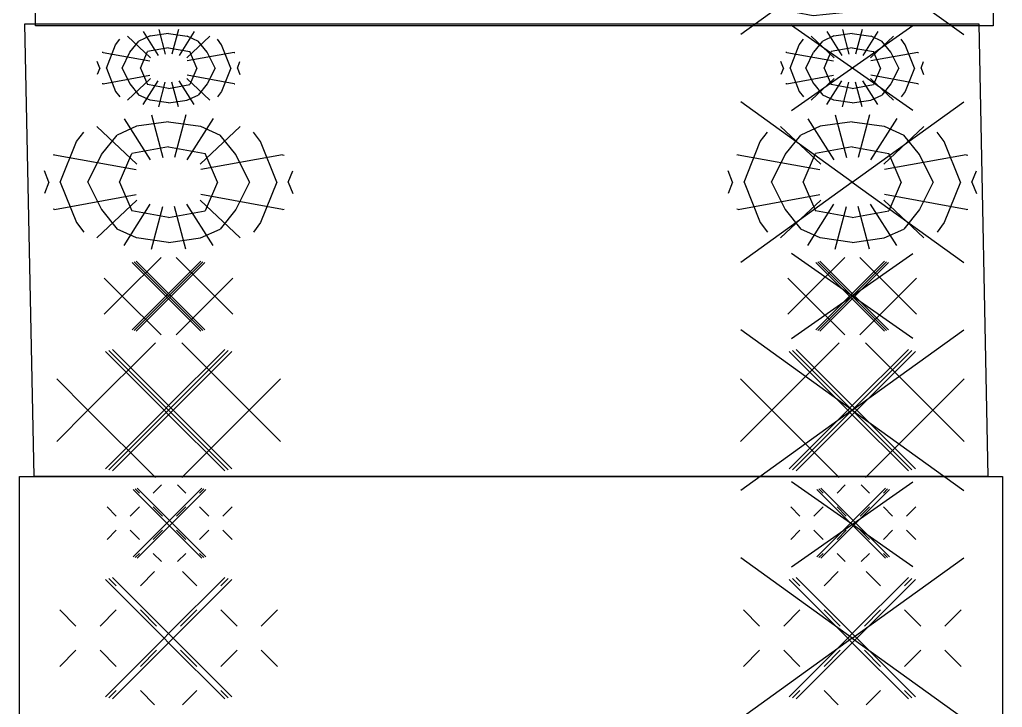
# Model space of a CAD drawing. Header units: metres. Extents: x -77 to 448, y 4806 to 5239.
# Drawn here: x -36.11 to -27.48, y 5050.39 to 5056.42 of the extents above; entities that cross this region are included whole.
import ezdxf
from ezdxf.enums import TextEntityAlignment as Align

# ---------------------------------------------------------------- set-up
doc = ezdxf.new("R2010")
doc.units = ezdxf.units.M
doc.layers.add('V-WE-VH-OPENVERHARDING_STRAATBAKSTEEN-S', color=90, linetype='Continuous', lineweight=25)
doc.styles.add('NLCS-ISO', font='NLCS-ISO.ttf')

# ---------------------------------------------------------------- blocks, each defined once
blk = doc.blocks.new('SVH-SPECIAAL_OVERIG_01-SO')
for p, q in [((-2.298, 2.298), (-2.619, 2.619)), ((0, 0.2), (-2.463, 2.663)), ((-1.237, 2.298), (-0.612, 2.923)), ((0, 0.2), (2.463, 2.663)), ((1.237, 2.298), (0.616, 2.92)), ((2.298, 2.298), (2.619, 2.619)), ((-0.2, 0), (-2.773, 2.573)), ((0.2, 0), (2.773, 2.573)), ((-4.066, 0.53), (-4.773, 1.237)), ((-3.005, 0.53), (-2.298, 1.237)), ((-0.53, 0.53), (-1.237, 1.237)), ((0.53, 0.53), (1.237, 1.237)), ((3.005, 0.53), (2.298, 1.237)), ((4.066, 0.53), (4.773, 1.237)), ((-0.2, 0), (0, 0.2)), ((0.2, 0), (0, 0.2)), ((-2.773, -2.573), (-0.2, 0)), ((-2.463, -2.663), (0, -0.2)), ((0, -0.2), (-0.2, 0)), ((0, -0.2), (0.2, 0)), ((2.463, -2.663), (0, -0.2)), ((2.773, -2.573), (0.2, 0)), ((-4.773, -1.237), (-4.066, -0.53)), ((-2.298, -1.237), (-3.005, -0.53)), ((-1.237, -1.237), (-0.53, -0.53)), ((1.237, -1.237), (0.53, -0.53)), ((2.298, -1.237), (3.005, -0.53)), ((4.773, -1.237), (4.066, -0.53)), ((-2.619, -2.619), (-2.298, -2.298)), ((-0.618, -2.918), (-1.237, -2.298)), ((0.606, -2.929), (1.237, -2.298)), ((2.619, -2.619), (2.298, -2.298))]:
    blk.add_line(p, q)
at = {"style": 'NLCS-ISO'}
blk.add_attdef('KLEUR', text='', height=1.8, dxfattribs=at).set_placement((6.525, 0), align=Align.MIDDLE_LEFT)
at = {"style": 'NLCS-ISO', "flags": 1}
blk.add_attdef('FUNCTIE', text='', height=1.8, dxfattribs=at).set_placement((0, -3.975), align=Align.TOP_CENTER)
blk = doc.blocks.new('SVH-SPECIAAL_OVERIG_01_KL-SO')
for p, q in [((-0.073, 0.043), (-1.552, 1.522)), ((-1.279, 1.364), (-1.464, 1.549)), ((0.042, 0.158), (-1.374, 1.574)), ((-0.669, 1.364), (-0.309, 1.724)), ((0.043, 0.158), (1.459, 1.574)), ((0.158, 0.043), (1.637, 1.522)), ((0.754, 1.364), (0.397, 1.721)), ((1.364, 1.364), (1.549, 1.549)), ((-2.295, 0.347), (-2.702, 0.754)), ((-1.685, 0.347), (-1.279, 0.754)), ((-0.262, 0.347), (-0.669, 0.754)), ((0.347, 0.347), (0.754, 0.754)), ((1.771, 0.347), (1.364, 0.754)), ((2.38, 0.347), (2.787, 0.754)), ((-1.552, -1.437), (-0.073, 0.042)), ((-0.073, 0.043), (0.042, 0.158)), ((0.042, -0.073), (-0.073, 0.042)), ((0.158, 0.043), (0.043, 0.158)), ((0.043, -0.073), (0.158, 0.042)), ((1.637, -1.437), (0.158, 0.042)), ((-2.702, -0.669), (-2.295, -0.262)), ((-1.279, -0.669), (-1.685, -0.262)), ((-1.374, -1.489), (0.042, -0.073)), ((-0.669, -0.669), (-0.262, -0.262)), ((1.459, -1.489), (0.043, -0.073)), ((0.754, -0.669), (0.347, -0.262)), ((1.364, -0.669), (1.771, -0.262)), ((2.787, -0.669), (2.38, -0.262)), ((-1.464, -1.464), (-1.279, -1.279)), ((-0.313, -1.635), (-0.669, -1.279)), ((0.391, -1.642), (0.754, -1.279)), ((1.549, -1.464), (1.364, -1.279))]:
    blk.add_line(p, q)
at = {"style": 'NLCS-ISO'}
blk.add_attdef('KLEUR', text='', height=1.8, dxfattribs=at).set_placement((4.235, -0.015), align=Align.MIDDLE_LEFT)
at = {"style": 'NLCS-ISO', "flags": 1}
blk.add_attdef('FUNCTIE', text='', height=1.8, dxfattribs=at).set_placement((-0.015, -2.765), align=Align.TOP_CENTER)
blk = doc.blocks.new('SVH-SPECIAAL_OVERIG_02-SO')
for p, q in [((-3.536, 0), (-0.577, 2.959)), ((0, 0), (-2.619, 2.619)), ((0, 0.2), (-2.463, 2.663)), ((0, 0.2), (2.463, 2.663)), ((0, 0), (2.619, 2.619)), ((3.536, 0), (0.577, 2.959)), ((-0.2, 0), (-2.773, 2.573)), ((0.2, 0), (2.773, 2.573)), ((-3.536, 0), (-4.905, 1.369)), ((3.536, 0), (4.905, 1.369)), ((-0.2, 0), (0, 0.2)), ((0.2, 0), (0, 0.2)), ((2.619, -2.619), (0, 0)), ((-4.905, -1.369), (-3.536, 0)), ((-0.577, -2.959), (-3.536, 0)), ((-2.773, -2.573), (-0.2, 0)), ((-2.619, -2.619), (0, 0)), ((-2.463, -2.663), (0, -0.2)), ((0, -0.2), (-0.2, 0)), ((0, -0.2), (0.2, 0)), ((2.463, -2.663), (0, -0.2)), ((2.773, -2.573), (0.2, 0)), ((0.577, -2.959), (3.536, 0)), ((4.905, -1.369), (3.536, 0))]:
    blk.add_line(p, q)
at = {"style": 'NLCS-ISO'}
blk.add_attdef('KLEUR', text='', height=1.8, dxfattribs=at).set_placement((6.525, 0), align=Align.MIDDLE_LEFT)
at = {"style": 'NLCS-ISO', "flags": 1}
blk.add_attdef('FUNCTIE', text='', height=1.8, dxfattribs=at).set_placement((0, -3.975), align=Align.TOP_CENTER)
blk = doc.blocks.new('SVH-SPECIAAL_OVERIG_02_KL-SO')
for p, q in [((-2.033, 0), (-0.332, 1.701)), ((-0.115, 0), (-1.594, 1.48)), ((0, 0), (-1.506, 1.506)), ((0, 0.115), (-1.416, 1.531)), ((0, 0.115), (1.416, 1.531)), ((0, 0), (1.506, 1.506)), ((0.115, 0), (1.594, 1.48)), ((2.033, 0), (0.332, 1.701)), ((-2.033, 0), (-2.82, 0.787)), ((2.033, 0), (2.82, 0.787)), ((-0.115, 0), (0, 0.115)), ((0.115, 0), (0, 0.115)), ((1.506, -1.506), (0, 0)), ((-2.82, -0.787), (-2.033, 0)), ((-0.332, -1.701), (-2.033, 0)), ((-1.595, -1.48), (-0.115, 0)), ((-1.506, -1.506), (0, 0)), ((-1.416, -1.531), (0, -0.115)), ((0, -0.115), (-0.115, 0)), ((0, -0.115), (0.115, 0)), ((1.416, -1.531), (0, -0.115)), ((1.595, -1.48), (0.115, 0)), ((0.332, -1.701), (2.033, 0)), ((2.82, -0.787), (2.033, 0))]:
    blk.add_line(p, q)
at = {"style": 'NLCS-ISO'}
blk.add_attdef('KLEUR', text='', height=1.8, dxfattribs=at).set_placement((4.25, 0), align=Align.MIDDLE_LEFT)
at = {"style": 'NLCS-ISO', "flags": 1}
blk.add_attdef('FUNCTIE', text='', height=1.8, dxfattribs=at).set_placement((0, -2.75), align=Align.TOP_CENTER)
blk = doc.blocks.new('SVH-SPECIAAL_OVERIG_KOPSHOUT-SO')
for p, q in [((-1.95, 2.783), (-0.806, 0.971)), ((0, 2.65), (-1.407, 2.449)), ((-0.753, 2.947), (-0.253, 1.074)), ((0, 2.65), (1.407, 2.449)), ((0.753, 2.947), (0.253, 1.073)), ((1.95, 2.784), (0.806, 0.972)), ((-4.04, 1.775), (-3.723, 2.198)), ((-3.143, 2.447), (-1.386, 0.787)), ((-1.405, 2.45), (-2.257, 2.066)), ((3.143, 2.447), (1.386, 0.787)), ((1.405, 2.45), (2.257, 2.067)), ((4.04, 1.775), (3.723, 2.198)), ((-4.75, 0), (-4.04, 1.775)), ((-2.945, 1.205), (-2.258, 2.064)), ((2.945, 1.205), (2.258, 2.064)), ((4.75, 0), (4.04, 1.775)), ((0, 1.55), (-1.611, 1.257)), ((0, 1.55), (1.611, 1.257)), ((-5, 1.2), (-5.065, 1.188)), ((-5, 1.2), (-1.419, 0.549)), ((-3.55, 0), (-2.947, 1.207)), ((-2.15, 0), (-1.611, 1.257)), ((5, 1.2), (1.419, 0.549)), ((2.15, 0), (1.611, 1.257)), ((3.55, 0), (2.947, 1.207)), ((5, 1.2), (5.065, 1.188)), ((-5.25, 0), (-5.448, 0.495)), ((5.25, 0), (5.448, 0.495)), ((-5.25, 0), (-5.448, -0.495)), ((-4.75, 0), (-4.04, -1.775)), ((-3.55, 0), (-2.947, -1.207)), ((-2.15, 0), (-1.611, -1.257)), ((2.15, 0), (1.611, -1.257)), ((3.55, 0), (2.947, -1.207)), ((4.75, 0), (4.04, -1.775)), ((5.25, 0), (5.448, -0.495)), ((-5, -1.2), (-1.419, -0.549)), ((-3.143, -2.447), (-1.386, -0.787)), ((3.143, -2.447), (1.386, -0.787)), ((5, -1.2), (1.419, -0.549)), ((-5, -1.2), (-5.065, -1.188)), ((-2.945, -1.205), (-2.258, -2.064)), ((-1.95, -2.784), (-0.806, -0.972)), ((0, -1.55), (-1.611, -1.257)), ((-0.753, -2.947), (-0.253, -1.074)), ((0, -1.55), (1.611, -1.257)), ((0.753, -2.947), (0.253, -1.073)), ((1.95, -2.784), (0.806, -0.972)), ((2.945, -1.205), (2.258, -2.064)), ((5, -1.2), (5.065, -1.188)), ((-4.04, -1.775), (-3.723, -2.198)), ((-1.405, -2.45), (-2.258, -2.066)), ((1.405, -2.45), (2.258, -2.067)), ((4.04, -1.775), (3.723, -2.198)), ((0, -2.65), (-1.407, -2.449)), ((0, -2.65), (1.407, -2.449))]:
    blk.add_line(p, q)
at = {"style": 'NLCS-ISO'}
blk.add_attdef('KLEUR', text='', height=1.8, dxfattribs=at).set_placement((6.525, 0), align=Align.MIDDLE_LEFT)
at = {"style": 'NLCS-ISO', "flags": 1}
blk.add_attdef('FUNCTIE', text='', height=1.8, dxfattribs=at).set_placement((0, -3.975), align=Align.TOP_CENTER)
blk = doc.blocks.new('SVH-SPECIAAL_OVERIG_KOPSHOUT_KL-SO')
for p, q in [((-1.807, 1.407), (-0.797, 0.453)), ((-0.808, 1.409), (-1.298, 1.188)), ((-1.121, 1.601), (-0.463, 0.559)), ((0, 1.524), (-0.809, 1.408)), ((-0.433, 1.695), (-0.145, 0.617)), ((0, 1.524), (0.809, 1.408)), ((0.433, 1.695), (0.145, 0.617)), ((1.121, 1.601), (0.463, 0.559)), ((1.807, 1.407), (0.797, 0.453)), ((0.808, 1.409), (1.298, 1.188)), ((-2.731, 0), (-2.323, 1.021)), ((-2.323, 1.021), (-2.141, 1.264)), ((-1.693, 0.693), (-1.298, 1.187)), ((0, 0.891), (-0.927, 0.723)), ((0, 0.891), (0.926, 0.723)), ((1.693, 0.693), (1.298, 1.187)), ((2.323, 1.021), (2.14, 1.264)), ((2.731, 0), (2.323, 1.021)), ((-2.875, 0.69), (-2.912, 0.683)), ((-2.875, 0.69), (-0.816, 0.316)), ((-2.041, 0), (-1.694, 0.694)), ((-1.236, 0), (-0.927, 0.723)), ((2.875, 0.69), (0.816, 0.316)), ((1.236, 0), (0.926, 0.723)), ((2.041, 0), (1.694, 0.694)), ((2.875, 0.69), (2.912, 0.683)), ((-3.019, 0), (-3.133, 0.285)), ((3.019, 0), (3.133, 0.285)), ((-3.019, 0), (-3.133, -0.285)), ((-2.875, -0.69), (-0.816, -0.316)), ((-2.731, 0), (-2.323, -1.021)), ((-2.041, 0), (-1.694, -0.694)), ((-1.236, 0), (-0.927, -0.723)), ((2.875, -0.69), (0.816, -0.316)), ((1.236, 0), (0.926, -0.723)), ((2.041, 0), (1.694, -0.694)), ((2.731, 0), (2.323, -1.021)), ((3.019, 0), (3.133, -0.285)), ((-2.875, -0.69), (-2.912, -0.683)), ((-1.807, -1.407), (-0.797, -0.453)), ((-1.693, -0.693), (-1.298, -1.187)), ((-1.121, -1.601), (-0.463, -0.559)), ((0, -0.891), (-0.926, -0.723)), ((-0.433, -1.695), (-0.145, -0.617)), ((0, -0.891), (0.926, -0.723)), ((0.433, -1.695), (0.145, -0.617)), ((1.121, -1.601), (0.463, -0.559)), ((1.807, -1.407), (0.797, -0.453)), ((1.693, -0.693), (1.298, -1.187)), ((2.875, -0.69), (2.912, -0.683)), ((-2.323, -1.021), (-2.141, -1.264)), ((-0.808, -1.409), (-1.298, -1.188)), ((0.808, -1.409), (1.298, -1.188)), ((2.323, -1.021), (2.14, -1.264)), ((0, -1.524), (-0.809, -1.408)), ((0, -1.524), (0.809, -1.408))]:
    blk.add_line(p, q)
at = {"style": 'NLCS-ISO'}
blk.add_attdef('KLEUR', text='', height=1.8, dxfattribs=at).set_placement((4.25, 0), align=Align.MIDDLE_LEFT)
at = {"style": 'NLCS-ISO', "flags": 1}
blk.add_attdef('FUNCTIE', text='', height=1.8, dxfattribs=at).set_placement((0, -2.75), align=Align.TOP_CENTER)
blk = doc.blocks.new('V-SVH-SPECIAAL_OVERIG_01-SO')
for p, q in [((0, 0), (-4.895, 3.524)), ((0, 0), (4.895, 3.524)), ((-2.298, 2.298), (-2.619, 2.619)), ((0, 0.2), (-2.463, 2.663)), ((-1.237, 2.298), (-0.612, 2.923)), ((0, 0.2), (2.463, 2.663)), ((1.237, 2.298), (0.616, 2.92)), ((2.298, 2.298), (2.619, 2.619)), ((-0.2, 0), (-2.773, 2.573)), ((0.2, 0), (2.773, 2.573)), ((-4.066, 0.53), (-4.773, 1.237)), ((-3.005, 0.53), (-2.298, 1.237)), ((-0.53, 0.53), (-1.237, 1.237)), ((0.53, 0.53), (1.237, 1.237)), ((3.005, 0.53), (2.298, 1.237)), ((4.066, 0.53), (4.773, 1.237)), ((0, 0), (-4.895, -3.524)), ((-0.2, 0), (0, 0.2)), ((0.2, 0), (0, 0.2)), ((0, 0), (4.895, -3.524)), ((-2.773, -2.573), (-0.2, 0)), ((-2.463, -2.663), (0, -0.2)), ((0, -0.2), (-0.2, 0)), ((0, -0.2), (0.2, 0)), ((2.463, -2.663), (0, -0.2)), ((2.773, -2.573), (0.2, 0)), ((-4.773, -1.237), (-4.066, -0.53)), ((-2.298, -1.237), (-3.005, -0.53)), ((-1.237, -1.237), (-0.53, -0.53)), ((1.237, -1.237), (0.53, -0.53)), ((2.298, -1.237), (3.005, -0.53)), ((4.773, -1.237), (4.066, -0.53)), ((-2.619, -2.619), (-2.298, -2.298)), ((-0.618, -2.918), (-1.237, -2.298)), ((0.606, -2.929), (1.237, -2.298)), ((2.619, -2.619), (2.298, -2.298))]:
    blk.add_line(p, q)
at = {"style": 'NLCS-ISO'}
blk.add_attdef('KLEUR', text='', height=1.8, dxfattribs=at).set_placement((6.525, 0), align=Align.MIDDLE_LEFT)
at = {"style": 'NLCS-ISO', "flags": 1}
blk.add_attdef('FUNCTIE', text='', height=1.8, dxfattribs=at).set_placement((0, -3.975), align=Align.TOP_CENTER)
blk = doc.blocks.new('V-SVH-SPECIAAL_OVERIG_01_KL-SO')
for p, q in [((-2.662, -1.864), (2.662, 1.864)), ((2.662, -1.864), (-2.662, 1.864)), ((-0.073, 0.043), (-1.552, 1.522)), ((-1.279, 1.364), (-1.464, 1.549)), ((0.042, 0.158), (-1.374, 1.574)), ((-0.669, 1.364), (-0.309, 1.724)), ((0.043, 0.158), (1.459, 1.574)), ((0.158, 0.043), (1.637, 1.522)), ((0.754, 1.364), (0.397, 1.721)), ((1.364, 1.364), (1.549, 1.549)), ((-2.295, 0.347), (-2.702, 0.754)), ((-1.685, 0.347), (-1.279, 0.754)), ((-0.262, 0.347), (-0.669, 0.754)), ((0.347, 0.347), (0.754, 0.754)), ((1.771, 0.347), (1.364, 0.754)), ((2.38, 0.347), (2.787, 0.754)), ((-1.552, -1.437), (-0.073, 0.042)), ((-0.073, 0.043), (0.042, 0.158)), ((0.042, -0.073), (-0.073, 0.042)), ((0.158, 0.043), (0.043, 0.158)), ((0.043, -0.073), (0.158, 0.042)), ((1.637, -1.437), (0.158, 0.042)), ((-2.702, -0.669), (-2.295, -0.262)), ((-1.279, -0.669), (-1.685, -0.262)), ((-1.374, -1.489), (0.042, -0.073)), ((-0.669, -0.669), (-0.262, -0.262)), ((1.459, -1.489), (0.043, -0.073)), ((0.754, -0.669), (0.347, -0.262)), ((1.364, -0.669), (1.771, -0.262)), ((2.787, -0.669), (2.38, -0.262)), ((-1.464, -1.464), (-1.279, -1.279)), ((-0.313, -1.635), (-0.669, -1.279)), ((0.391, -1.642), (0.754, -1.279)), ((1.549, -1.464), (1.364, -1.279))]:
    blk.add_line(p, q)
at = {"style": 'NLCS-ISO'}
blk.add_attdef('KLEUR', text='', height=1.8, dxfattribs=at).set_placement((4.235, -0.015), align=Align.MIDDLE_LEFT)
at = {"style": 'NLCS-ISO', "flags": 1}
blk.add_attdef('FUNCTIE', text='', height=1.8, dxfattribs=at).set_placement((-0.015, -2.765), align=Align.TOP_CENTER)
blk = doc.blocks.new('V-SVH-SPECIAAL_OVERIG_02-SO')
for p, q in [((0, 0), (-4.895, 3.524)), ((0, 0), (4.895, 3.524)), ((-3.536, 0), (-0.577, 2.959)), ((0, 0), (-2.619, 2.619)), ((0, 0.2), (-2.463, 2.663)), ((0, 0.2), (2.463, 2.663)), ((0, 0), (2.619, 2.619)), ((3.536, 0), (0.577, 2.959)), ((-0.2, 0), (-2.773, 2.573)), ((0.2, 0), (2.773, 2.573)), ((-3.536, 0), (-4.905, 1.369)), ((3.536, 0), (4.905, 1.369)), ((0, 0), (-4.895, -3.524)), ((-0.2, 0), (0, 0.2)), ((0.2, 0), (0, 0.2)), ((2.619, -2.619), (0, 0)), ((0, 0), (4.895, -3.524)), ((-4.905, -1.369), (-3.536, 0)), ((-0.577, -2.959), (-3.536, 0)), ((-2.773, -2.573), (-0.2, 0)), ((-2.619, -2.619), (0, 0)), ((-2.463, -2.663), (0, -0.2)), ((0, -0.2), (-0.2, 0)), ((0, -0.2), (0.2, 0)), ((2.463, -2.663), (0, -0.2)), ((2.773, -2.573), (0.2, 0)), ((0.577, -2.959), (3.536, 0)), ((4.905, -1.369), (3.536, 0))]:
    blk.add_line(p, q)
at = {"style": 'NLCS-ISO'}
blk.add_attdef('KLEUR', text='', height=1.8, dxfattribs=at).set_placement((6.525, 0), align=Align.MIDDLE_LEFT)
at = {"style": 'NLCS-ISO', "flags": 1}
blk.add_attdef('FUNCTIE', text='', height=1.8, dxfattribs=at).set_placement((0, -3.975), align=Align.TOP_CENTER)
blk = doc.blocks.new('V-SVH-SPECIAAL_OVERIG_02_KL-SO')
for p, q in [((-2.662, -1.864), (2.662, 1.864)), ((2.662, -1.864), (-2.662, 1.864)), ((-2.033, 0), (-0.332, 1.701)), ((-0.115, 0), (-1.594, 1.48)), ((0, 0), (-1.506, 1.506)), ((0, 0.115), (-1.416, 1.531)), ((0, 0.115), (1.416, 1.531)), ((0, 0), (1.506, 1.506)), ((0.115, 0), (1.594, 1.48)), ((2.033, 0), (0.332, 1.701)), ((-2.033, 0), (-2.82, 0.787)), ((2.033, 0), (2.82, 0.787)), ((-0.115, 0), (0, 0.115)), ((0.115, 0), (0, 0.115)), ((1.506, -1.506), (0, 0)), ((-2.82, -0.787), (-2.033, 0)), ((-0.332, -1.701), (-2.033, 0)), ((-1.595, -1.48), (-0.115, 0)), ((-1.506, -1.506), (0, 0)), ((-1.416, -1.531), (0, -0.115)), ((0, -0.115), (-0.115, 0)), ((0, -0.115), (0.115, 0)), ((1.416, -1.531), (0, -0.115)), ((1.595, -1.48), (0.115, 0)), ((0.332, -1.701), (2.033, 0)), ((2.82, -0.787), (2.033, 0))]:
    blk.add_line(p, q)
at = {"style": 'NLCS-ISO'}
blk.add_attdef('KLEUR', text='', height=1.8, dxfattribs=at).set_placement((4.25, 0), align=Align.MIDDLE_LEFT)
at = {"style": 'NLCS-ISO', "flags": 1}
blk.add_attdef('FUNCTIE', text='', height=1.8, dxfattribs=at).set_placement((0, -2.75), align=Align.TOP_CENTER)
blk = doc.blocks.new('V-SVH-SPECIAAL_OVERIG_KOPSHOUT-SO')
for p, q in [((0, 0), (-4.895, 3.524)), ((0, 0), (4.895, 3.524)), ((-1.95, 2.783), (-0.806, 0.971)), ((0, 2.65), (-1.407, 2.449)), ((-0.753, 2.947), (-0.253, 1.074)), ((0, 2.65), (1.407, 2.449)), ((0.753, 2.947), (0.253, 1.073)), ((1.95, 2.784), (0.806, 0.972)), ((-4.04, 1.775), (-3.723, 2.198)), ((-3.143, 2.447), (-1.386, 0.787)), ((-1.405, 2.45), (-2.257, 2.066)), ((3.143, 2.447), (1.386, 0.787)), ((1.405, 2.45), (2.257, 2.067)), ((4.04, 1.775), (3.723, 2.198)), ((-4.75, 0), (-4.04, 1.775)), ((-2.945, 1.205), (-2.258, 2.064)), ((2.945, 1.205), (2.258, 2.064)), ((4.75, 0), (4.04, 1.775)), ((0, 1.55), (-1.611, 1.257)), ((0, 1.55), (1.611, 1.257)), ((-5, 1.2), (-5.065, 1.188)), ((-5, 1.2), (-1.419, 0.549)), ((-3.55, 0), (-2.947, 1.207)), ((-2.15, 0), (-1.611, 1.257)), ((5, 1.2), (1.419, 0.549)), ((2.15, 0), (1.611, 1.257)), ((3.55, 0), (2.947, 1.207)), ((5, 1.2), (5.065, 1.188)), ((-5.25, 0), (-5.448, 0.495)), ((5.25, 0), (5.448, 0.495)), ((0, 0), (-4.895, -3.524)), ((0, 0), (4.895, -3.524)), ((-5.25, 0), (-5.448, -0.495)), ((-4.75, 0), (-4.04, -1.775)), ((-3.55, 0), (-2.947, -1.207)), ((-2.15, 0), (-1.611, -1.257)), ((2.15, 0), (1.611, -1.257)), ((3.55, 0), (2.947, -1.207)), ((4.75, 0), (4.04, -1.775)), ((5.25, 0), (5.448, -0.495)), ((-5, -1.2), (-1.419, -0.549)), ((-3.143, -2.447), (-1.386, -0.787)), ((3.143, -2.447), (1.386, -0.787)), ((5, -1.2), (1.419, -0.549)), ((-5, -1.2), (-5.065, -1.188)), ((-2.945, -1.205), (-2.258, -2.064)), ((-1.95, -2.784), (-0.806, -0.972)), ((0, -1.55), (-1.611, -1.257)), ((-0.753, -2.947), (-0.253, -1.074)), ((0, -1.55), (1.611, -1.257)), ((0.753, -2.947), (0.253, -1.073)), ((1.95, -2.784), (0.806, -0.972)), ((2.945, -1.205), (2.258, -2.064)), ((5, -1.2), (5.065, -1.188)), ((-4.04, -1.775), (-3.723, -2.198)), ((-1.405, -2.45), (-2.258, -2.066)), ((1.405, -2.45), (2.258, -2.067)), ((4.04, -1.775), (3.723, -2.198)), ((0, -2.65), (-1.407, -2.449)), ((0, -2.65), (1.407, -2.449))]:
    blk.add_line(p, q)
at = {"style": 'NLCS-ISO'}
blk.add_attdef('KLEUR', text='', height=1.8, dxfattribs=at).set_placement((6.525, 0), align=Align.MIDDLE_LEFT)
at = {"style": 'NLCS-ISO', "flags": 1}
blk.add_attdef('FUNCTIE', text='', height=1.8, dxfattribs=at).set_placement((0, -3.975), align=Align.TOP_CENTER)
blk = doc.blocks.new('V-SVH-SPECIAAL_OVERIG_KOPSHOUT_KL-SO')
for p, q in [((-2.662, -1.864), (2.662, 1.864)), ((2.662, -1.864), (-2.662, 1.864)), ((-1.807, 1.407), (-0.797, 0.453)), ((-0.808, 1.409), (-1.298, 1.188)), ((-1.121, 1.601), (-0.463, 0.559)), ((0, 1.524), (-0.809, 1.408)), ((-0.433, 1.695), (-0.145, 0.617)), ((0, 1.524), (0.809, 1.408)), ((0.433, 1.695), (0.145, 0.617)), ((1.121, 1.601), (0.463, 0.559)), ((1.807, 1.407), (0.797, 0.453)), ((0.808, 1.409), (1.298, 1.188)), ((-2.731, 0), (-2.323, 1.021)), ((-2.323, 1.021), (-2.141, 1.264)), ((-1.693, 0.693), (-1.298, 1.187)), ((0, 0.891), (-0.927, 0.723)), ((0, 0.891), (0.926, 0.723)), ((1.693, 0.693), (1.298, 1.187)), ((2.323, 1.021), (2.14, 1.264)), ((2.731, 0), (2.323, 1.021)), ((-2.875, 0.69), (-2.912, 0.683)), ((-2.875, 0.69), (-0.816, 0.316)), ((-2.041, 0), (-1.694, 0.694)), ((-1.236, 0), (-0.927, 0.723)), ((2.875, 0.69), (0.816, 0.316)), ((1.236, 0), (0.926, 0.723)), ((2.041, 0), (1.694, 0.694)), ((2.875, 0.69), (2.912, 0.683)), ((-3.019, 0), (-3.133, 0.285)), ((3.019, 0), (3.133, 0.285)), ((-3.019, 0), (-3.133, -0.285)), ((-2.875, -0.69), (-0.816, -0.316)), ((-2.731, 0), (-2.323, -1.021)), ((-2.041, 0), (-1.694, -0.694)), ((-1.236, 0), (-0.927, -0.723)), ((2.875, -0.69), (0.816, -0.316)), ((1.236, 0), (0.926, -0.723)), ((2.041, 0), (1.694, -0.694)), ((2.731, 0), (2.323, -1.021)), ((3.019, 0), (3.133, -0.285)), ((-2.875, -0.69), (-2.912, -0.683)), ((-1.807, -1.407), (-0.797, -0.453)), ((-1.693, -0.693), (-1.298, -1.187)), ((-1.121, -1.601), (-0.463, -0.559)), ((0, -0.891), (-0.926, -0.723)), ((-0.433, -1.695), (-0.145, -0.617)), ((0, -0.891), (0.926, -0.723)), ((0.433, -1.695), (0.145, -0.617)), ((1.121, -1.601), (0.463, -0.559)), ((1.807, -1.407), (0.797, -0.453)), ((1.693, -0.693), (1.298, -1.187)), ((2.875, -0.69), (2.912, -0.683)), ((-2.323, -1.021), (-2.141, -1.264)), ((-0.808, -1.409), (-1.298, -1.188)), ((0.808, -1.409), (1.298, -1.188)), ((2.323, -1.021), (2.14, -1.264)), ((0, -1.524), (-0.809, -1.408)), ((0, -1.524), (0.809, -1.408))]:
    blk.add_line(p, q)
at = {"style": 'NLCS-ISO'}
blk.add_attdef('KLEUR', text='', height=1.8, dxfattribs=at).set_placement((4.25, 0), align=Align.MIDDLE_LEFT)
at = {"style": 'NLCS-ISO', "flags": 1}
blk.add_attdef('FUNCTIE', text='', height=1.8, dxfattribs=at).set_placement((0, -2.75), align=Align.TOP_CENTER)
blk = doc.blocks.new('V-SVH-SPECIAAL_OVERIG_LANGSHOUT-SO')
for p, q in [((0, 0), (-4.895, 3.524)), ((0, 0), (4.895, 3.524)), ((0, 2.672), (-1.847, 2.804)), ((3.141, 2.448), (0, 2.672)), ((-3.701, 2.209), (-1.451, 2.37)), ((0, 2.208), (-1.451, 2.37)), ((2.719, 1.906), (0, 2.208)), ((-4.498, 1.728), (-2.95, 1.814)), ((0, 1.568), (-2.95, 1.814)), ((2.719, 1.906), (4.084, 2.004)), ((4.812, 1.167), (0, 1.568)), ((0, 0.859), (-5.101, 1.143)), ((4.812, 1.167), (5.05, 1.206)), ((-5.465, 0.436), (-1.253, 0.436)), ((0, 0.366), (-1.253, 0.436)), ((4.219, 0.625), (0, 0.859)), ((4.219, 0.625), (5.346, 0.75)), ((-5.525, 0.019), (-3.946, 0.107)), ((0, 0), (-4.895, -3.524)), ((-3.946, 0.107), (-2.874, 0)), ((5.469, 0.063), (0, 0.366)), ((0, 0), (4.895, -3.524)), ((5.469, 0.063), (5.524, 0.066)), ((-5.484, -0.364), (-4.781, -0.263)), ((-0.5, -0.875), (-4.781, -0.263)), ((-2.874, 0), (-0.255, -0.262)), ((-0.255, -0.262), (0, -0.246)), ((0, -0.246), (2.402, -0.096)), ((5.486, -0.353), (2.402, -0.096)), ((-0.5, -0.875), (0, -0.781)), ((0, -0.781), (1.629, -0.476)), ((5.249, -0.928), (1.629, -0.476)), ((-5.194, -1.015), (-4.254, -0.91)), ((-1, -1.375), (-4.254, -0.91)), ((0, -1.319), (3.294, -1.136)), ((3.294, -1.137), (4.847, -1.428)), ((-1.5, -2.063), (-4.748, -1.521)), ((-1, -1.375), (0, -1.319)), ((0, -1.913), (2.016, -1.711)), ((2.015, -1.711), (4.014, -2.044)), ((-1.5, -2.063), (0, -1.913)), ((-3.267, -2.399), (-1.715, -2.69)), ((-1.715, -2.69), (0, -2.519)), ((0, -2.519), (1.979, -2.321)), ((2.979, -2.521), (1.979, -2.321))]:
    blk.add_line(p, q)
at = {"style": 'NLCS-ISO'}
blk.add_attdef('KLEUR', text='', height=1.8, dxfattribs=at).set_placement((6.525, 0), align=Align.MIDDLE_LEFT)
at = {"style": 'NLCS-ISO', "flags": 1}
blk.add_attdef('FUNCTIE', text='', height=1.8, dxfattribs=at).set_placement((0, -3.975), align=Align.TOP_CENTER)

msp = doc.modelspace()

# ---------------------------------------------------------------- linework, layer by layer
at = {"color": 2}
for points in [[(-35.967, 5058.4227), (-27.5622, 5058.4227), (-27.5622, 5056.3688), (-35.967, 5056.3688)], [(-36.0593, 5056.386), (-27.6891, 5056.386), (-27.6083, 5052.4167), (-35.9785, 5052.4167)], [(-36.1055, 5052.4167), (-27.4813, 5052.4167), (-27.4813, 5042.3319), (-36.1055, 5042.3319)]]:
    msp.add_lwpolyline(points, close=True, dxfattribs=at)

# ---------------------------------------------------------------- block references
at = {"layer": 'V-WE-VH-OPENVERHARDING_STRAATBAKSTEEN-S', "xscale": 0.2, "yscale": 0.2, "zscale": 0.2}
for name, p in [('V-SVH-SPECIAAL_OVERIG_LANGSHOUT-SO', (-28.7985, 5056.9979)), ('SVH-SPECIAAL_OVERIG_KOPSHOUT_KL-SO', (-34.7985, 5055.9979)), ('V-SVH-SPECIAAL_OVERIG_KOPSHOUT_KL-SO', (-28.7985, 5055.9979)), ('V-SVH-SPECIAAL_OVERIG_KOPSHOUT-SO', (-28.7985, 5054.9979)), ('SVH-SPECIAAL_OVERIG_KOPSHOUT-SO', (-34.7985, 5054.9979)), ('V-SVH-SPECIAAL_OVERIG_02_KL-SO', (-28.7985, 5053.9979)), ('SVH-SPECIAAL_OVERIG_02_KL-SO', (-34.7985, 5053.9979)), ('V-SVH-SPECIAAL_OVERIG_02-SO', (-28.7985, 5052.9979)), ('SVH-SPECIAAL_OVERIG_02-SO', (-34.7985, 5052.9979)), ('V-SVH-SPECIAAL_OVERIG_01_KL-SO', (-28.7985, 5051.9979)), ('SVH-SPECIAAL_OVERIG_01_KL-SO', (-34.7985, 5051.9979)), ('V-SVH-SPECIAAL_OVERIG_01-SO', (-28.7985, 5050.9979)), ('SVH-SPECIAAL_OVERIG_01-SO', (-34.7985, 5050.9979))]:
    msp.add_blockref(name, p, dxfattribs=at)

doc.saveas('drawing.dxf')
